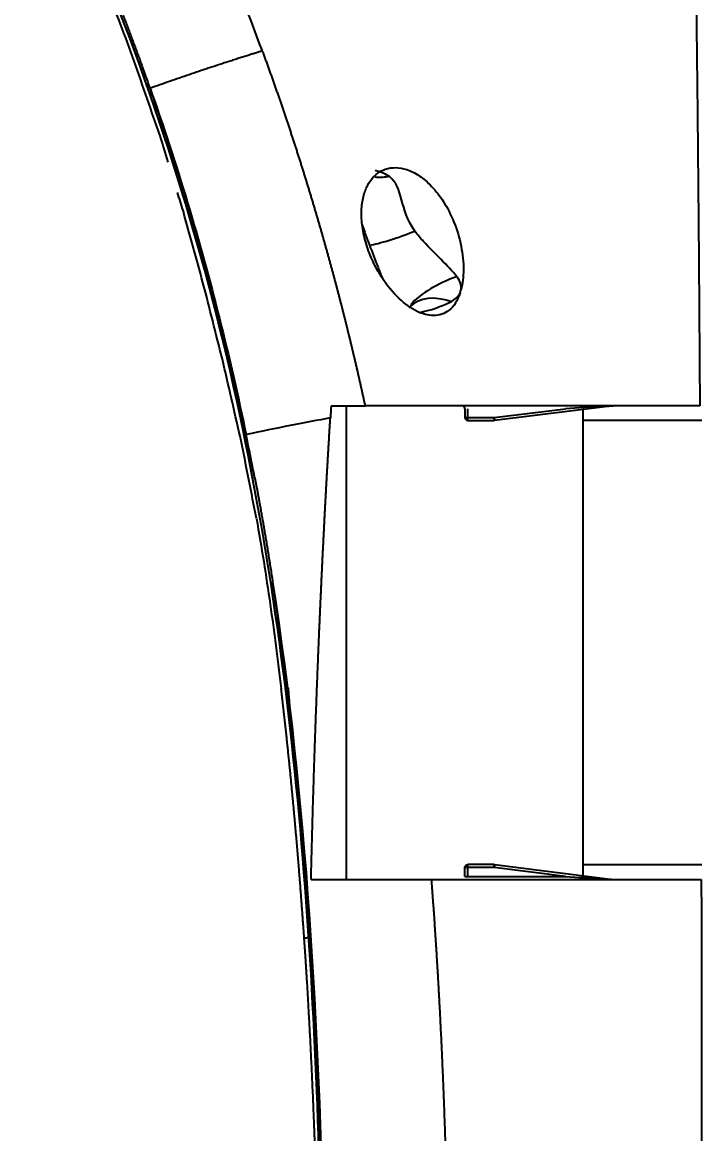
# Model space of a CAD drawing. Header units: millimetres. Extents: x 0 to 2520, y 0 to 1796.
# Drawn here: x 1491.05 to 1514, y 1151.67 to 1189.22 of the extents above; entities that cross this region are included whole.
import ezdxf

# ---------------------------------------------------------------- set-up
doc = ezdxf.new("R2010")
doc.units = ezdxf.units.MM
doc.header["$LTSCALE"] = 50
doc.styles.add('style1', font='gbeitc.shx')
doc.styles.add('유형1', font='gbeitc.shx', dxfattribs={"height": 8})
doc.dimstyles.new('ISO-25', dxfattribs={"dimtxt": 2.5, "dimasz": 3, "dimexe": 1.25, "dimexo": 0.5, "dimgap": 1, "dimtad": 3, "dimtoh": 1, "dimdsep": 46, "dimtxsty": '유형1', "dimcen": 2.5, "dimclrd": 5, "dimclre": 5, "dimclrt": 5, "dimadec": 0, "dimazin": 0, "dimtfac": 1, "dimtmove": 0, "dimatfit": 3, "dimfxl": 1, "dimarcsym": 0})

# ---------------------------------------------------------------- blocks, each defined once
blk = doc.blocks.new('*D2')
at = {"color": 2, "linetype": 'Continuous', "lineweight": -2}
for p, q in [((1513.498, 1267.563), (1569.662, 1267.563)), ((1567.162, 1255.563), (1567.162, 772.326)), ((1506.616, 760.326), (1569.662, 760.326))]:
    blk.add_line(p, q, dxfattribs=at)
at = {"color": 2, "linetype": 'Continuous'}
for points in [[(1565.162, 1255.563), (1569.162, 1255.563), (1567.162, 1267.563)], [(1565.162, 772.326), (1569.162, 772.326), (1567.162, 760.326)]]:
    blk.add_solid(points, dxfattribs=at)
at = {"layer": 'Defpoints', "color": 0, "linetype": 'Continuous'}
for p in [(1511.498, 1267.563), (1504.616, 760.326), (1567.162, 760.326)]:
    blk.add_point(p, dxfattribs=at)
at = {"color": 2, "linetype": 'Continuous', "insert": (1558.162, 1013.944), "char_height": 16, "attachment_point": 5, "rotation": 90, "style": 'style1'}
blk.add_mtext('507.24', dxfattribs=at)

msp = doc.modelspace()

# ---------------------------------------------------------------- linework, layer by layer
at = {"color": 7, "linetype": 'Continuous'}
for p, q in [((1510.991, 1176.263), (1507.004, 1175.764)), ((1510.994, 1176.263), (1511.001, 1176.264)), ((1505.998, 1176.164), (1505.998, 1175.864)), ((1505.998, 1175.864), (1506.098, 1175.864)), ((1506.098, 1175.864), (1506.098, 1176.164)), ((1506.098, 1175.864), (1506.991, 1175.864)), ((1506.991, 1175.864), (1509.391, 1176.164)), ((1506.991, 1175.864), (1507.004, 1175.764)), ((1506.991, 1175.764), (1506.991, 1175.864)), ((1509.998, 1160.389), (1509.998, 1176.139)), ((1506.098, 1175.764), (1506.991, 1175.764)), ((1513.998, 1175.764), (1509.998, 1175.764)), ((1505.998, 1160.364), (1505.998, 1160.664)), ((1506.991, 1160.764), (1506.098, 1160.764)), ((1506.098, 1160.364), (1506.098, 1160.664)), ((1506.991, 1160.664), (1506.991, 1160.764)), ((1509.391, 1160.364), (1506.991, 1160.664)), ((1507.004, 1160.763), (1510.991, 1160.264)), ((1509.998, 1160.764), (1513.998, 1160.764)), ((1506.098, 1160.364), (1509.391, 1160.364))]:
    msp.add_line(p, q, dxfattribs=at)
msp.add_arc((1505.898, 1176.164), 0.1, 0, 68.4072, dxfattribs=at)
at = {"color": 7, "linetype": 'Continuous', "extrusion": (0, 0, -1)}
for centre, start, end in [((-1506.991, 1175.864), 262.875, 270), ((-1506.098, 1160.664), 0, 90), ((-1506.991, 1160.664), 90, 97.125)]:
    msp.add_arc(centre, 0.1, start, end, dxfattribs=at)
at = {"color": 7, "linetype": 'Continuous', "extrusion": (0, -6.29394e-16, -1)}
msp.add_arc((-1532.998, 1168.504), 33, 353.9275, 356.9369, dxfattribs=at)
at = {"color": 7, "linetype": 'Continuous'}
for centre, major_axis, ratio, start_param, end_param in [((1505.731, 1179.668), (-1.842, -0.779), 0.445481, 4.526281, 5.519941), ((1505.521, 1178.156), (1.37, -1.457), 0.68912, 2.203215, 3.142877), ((1498.745, 1175.171), (4.838, 0.999), 0.029334, 0.970034, 1.592134), ((1506.098, 1175.864), (-0.1, 0), 1, 0, 1.570796)]:
    msp.add_ellipse(centre, major_axis=major_axis, ratio=ratio, start_param=start_param, end_param=end_param, dxfattribs=at)
for points, weights, knots in [([(1512.933, 1234.546), (1513.034, 1230.12), (1513.19, 1223.24), (1513.372, 1214.882), (1513.473, 1209.953), (1513.621, 1202.491), (1513.77, 1193.7), (1513.881, 1183.675), (1513.917, 1178.692), (1513.931, 1176.264)], [0.999999011128, 0.999999107385, 0.999999255816, 0.999999425613, 0.999999520169, 0.999999656506, 0.999999793143, 0.999999894599, 0.999999927243, 0.999999939758], [0, 0, 0, 0, 0.246999, 0.373499, 0.436749, 0.5, 0.753001, 0.879501, 1, 1, 1, 1]), ([(1513.982, 1160.264), (1513.994, 1151.921), (1513.995, 1139.361), (1513.997, 1122.685), (1513.997, 1114.344), (1513.997, 1110.224)], [0.99999985737, 0.999999958427, 0.999999978029, 0.999999995624, 0.999999996666, 0.999999997402], [0, 0, 0, 0, 0.499806, 0.752904, 1, 1, 1, 1])]:
    msp.add_rational_spline(points, weights, degree=3, knots=knots, dxfattribs=at)
for points, degree, knots in [([(1466.818, 1230.744), (1474.317, 1223.229), (1480.806, 1214.997), (1488.934, 1201.515), (1491.373, 1196.774), (1495.443, 1186.987), (1497.033, 1182.003), (1500.462, 1166.782), (1501.011, 1156.262), (1501.287, 1140.446), (1501.292, 1135.173), (1501.33, 1127.263), (1501.343, 1124.627), (1501.362, 1120.672), (1501.367, 1119.353), (1501.376, 1117.376), (1501.378, 1116.717), (1501.384, 1115.398), (1501.318, 1114.733), (1501.439, 1114.085)], 3, [0, 0, 0, 0, 0.25, 0.25, 0.375, 0.375, 0.5, 0.5, 0.75, 0.75, 0.875, 0.875, 0.9375, 0.9375, 0.96875, 0.96875, 0.984375, 0.984375, 1, 1, 1, 1]), ([(1499.149, 1188.273), (1498.664, 1189.596), (1497.504, 1192.55), (1496.214, 1195.421), (1495.457, 1197.001)], 3, [0, 0, 0, 0, 0.441734, 1, 1, 1, 1]), ([(1495.204, 1187.459), (1495.187, 1187.507), (1495.152, 1187.604), (1495.099, 1187.751), (1495.045, 1187.902), (1494.989, 1188.055), (1494.932, 1188.211), (1494.873, 1188.371), (1494.813, 1188.534), (1494.751, 1188.7), (1494.688, 1188.868), (1494.623, 1189.04), (1494.557, 1189.215), (1494.489, 1189.393), (1494.42, 1189.574), (1494.349, 1189.758), (1494.276, 1189.945), (1494.202, 1190.135), (1494.126, 1190.328), (1494.048, 1190.524), (1493.969, 1190.724), (1493.888, 1190.926), (1493.805, 1191.131), (1493.72, 1191.338), (1493.634, 1191.549), (1493.547, 1191.762), (1493.457, 1191.977), (1493.397, 1192.121), (1493.367, 1192.193)], 3, [0, 0, 0, 0, 0.030127, 0.060925, 0.092393, 0.124532, 0.15734, 0.19082, 0.224969, 0.25979, 0.29528, 0.331441, 0.368273, 0.405775, 0.443948, 0.482791, 0.522306, 0.56249, 0.603346, 0.644872, 0.687069, 0.729937, 0.773473, 0.817653, 0.862439, 0.90779, 0.95366, 1, 1, 1, 1]), ([(1499.159, 1188.245), (1499.176, 1188.2), (1499.209, 1188.109), (1499.258, 1187.973), (1499.308, 1187.837), (1499.356, 1187.701), (1499.405, 1187.566), (1499.453, 1187.43), (1499.501, 1187.295), (1499.548, 1187.161), (1499.596, 1187.026), (1499.643, 1186.892), (1499.689, 1186.757), (1499.735, 1186.624), (1499.781, 1186.49), (1499.827, 1186.356), (1499.872, 1186.223), (1499.917, 1186.09), (1499.962, 1185.957), (1500.006, 1185.825), (1500.05, 1185.692), (1500.094, 1185.56), (1500.138, 1185.429), (1500.181, 1185.297), (1500.224, 1185.166), (1500.266, 1185.034), (1500.308, 1184.904), (1500.35, 1184.773), (1500.392, 1184.642), (1500.433, 1184.512), (1500.475, 1184.382), (1500.515, 1184.253), (1500.556, 1184.123), (1500.596, 1183.994), (1500.636, 1183.865), (1500.676, 1183.736), (1500.715, 1183.608), (1500.754, 1183.48), (1500.793, 1183.352), (1500.831, 1183.224), (1500.869, 1183.097), (1500.907, 1182.969), (1500.945, 1182.842), (1500.982, 1182.716), (1501.019, 1182.589), (1501.056, 1182.463), (1501.093, 1182.337), (1501.129, 1182.211), (1501.165, 1182.086), (1501.201, 1181.961), (1501.236, 1181.836), (1501.271, 1181.711), (1501.306, 1181.587), (1501.341, 1181.462), (1501.376, 1181.338), (1501.41, 1181.215), (1501.444, 1181.091), (1501.477, 1180.968), (1501.511, 1180.845), (1501.544, 1180.723), (1501.577, 1180.601), (1501.609, 1180.478), (1501.642, 1180.357), (1501.674, 1180.235), (1501.706, 1180.114), (1501.737, 1179.993), (1501.769, 1179.872), (1501.8, 1179.752), (1501.831, 1179.631), (1501.861, 1179.511), (1501.892, 1179.392), (1501.922, 1179.272), (1501.952, 1179.153), (1501.982, 1179.034), (1502.011, 1178.916), (1502.04, 1178.797), (1502.069, 1178.679), (1502.098, 1178.561), (1502.127, 1178.444), (1502.155, 1178.327), (1502.183, 1178.21), (1502.211, 1178.093), (1502.239, 1177.977), (1502.266, 1177.861), (1502.293, 1177.745), (1502.32, 1177.629), (1502.347, 1177.514), (1502.374, 1177.399), (1502.4, 1177.284), (1502.426, 1177.17), (1502.452, 1177.055), (1502.477, 1176.941), (1502.503, 1176.828), (1502.528, 1176.714), (1502.553, 1176.601), (1502.578, 1176.489), (1502.603, 1176.376), (1502.619, 1176.301), (1502.627, 1176.264)], 3, [0, 0, 0, 0, 0.011633, 0.02324, 0.034821, 0.046377, 0.057908, 0.069412, 0.080891, 0.092345, 0.103772, 0.115175, 0.126551, 0.137902, 0.149227, 0.160527, 0.171801, 0.18305, 0.194273, 0.20547, 0.216642, 0.227788, 0.238908, 0.250003, 0.261072, 0.272116, 0.283134, 0.294127, 0.305094, 0.316035, 0.326951, 0.337841, 0.348706, 0.359545, 0.370358, 0.381146, 0.391908, 0.402645, 0.413356, 0.424042, 0.434702, 0.445336, 0.455945, 0.466528, 0.477085, 0.487617, 0.498124, 0.508605, 0.51906, 0.52949, 0.539894, 0.550272, 0.560625, 0.570952, 0.581254, 0.59153, 0.60178, 0.612005, 0.622205, 0.632378, 0.642526, 0.652649, 0.662746, 0.672817, 0.682863, 0.692883, 0.702877, 0.712846, 0.722789, 0.732707, 0.742599, 0.752466, 0.762306, 0.772122, 0.781911, 0.791675, 0.801414, 0.811126, 0.820814, 0.830475, 0.840111, 0.849721, 0.859306, 0.868865, 0.878398, 0.887906, 0.897388, 0.906845, 0.916276, 0.925681, 0.93506, 0.944414, 0.953743, 0.963046, 0.972323, 0.981574, 0.9908, 1, 1, 1, 1]), ([(1495.371, 1186.987), (1495.822, 1185.705), (1497.086, 1181.83), (1498.07, 1177.918), (1498.613, 1175.291)], 3, [0, 0, 0, 0, 0.333333, 1, 1, 1, 1]), ([(1497.3, 1180.647), (1497.142, 1181.242), (1496.898, 1182.133), (1496.649, 1182.996), (1496.523, 1183.421), (1496.482, 1183.561), (1496.398, 1183.84), (1496.356, 1183.978), (1496.314, 1184.115)], 3, [0, 0, 0, 0, 0.5, 0.75, 0.75, 0.875, 0.875, 1, 1, 1, 1]), ([(1504.941, 1179.307), (1504.851, 1179.314), (1504.67, 1179.328), (1504.28, 1179.48), (1503.76, 1179.849), (1503.247, 1180.472), (1502.885, 1181.129), (1502.661, 1181.701), (1502.524, 1182.299), (1502.492, 1182.86), (1502.558, 1183.334), (1502.739, 1183.824), (1503.028, 1184.133), (1503.365, 1184.286), (1503.549, 1184.3), (1503.642, 1184.307)], 3, [0, 0, 0, 0, 0.057734, 0.116307, 0.238016, 0.368685, 0.438275, 0.509431, 0.579857, 0.646698, 0.709484, 0.769238, 0.884457, 0.941342, 1, 1, 1, 1]), ([(1503.642, 1184.307), (1503.775, 1184.293), (1504.044, 1184.266), (1504.465, 1184.047), (1504.888, 1183.689), (1505.294, 1183.166), (1505.649, 1182.477), (1505.897, 1181.664), (1505.965, 1180.979), (1505.938, 1180.497), (1505.894, 1180.294), (1505.872, 1180.192)], 3, [0, 0, 0, 0, 0.113251, 0.229628, 0.350307, 0.476386, 0.608398, 0.744072, 0.875993, 0.937763, 1, 1, 1, 1]), ([(1502.779, 1181.682), (1502.875, 1181.426), (1502.972, 1181.177), (1503.117, 1180.812), (1503.165, 1180.692), (1503.216, 1180.565), (1503.219, 1180.558), (1503.222, 1180.551)], 3, [0, 0, 0, 0, 0.653114, 0.653114, 0.979672, 0.979672, 1, 1, 1, 1]), ([(1505.837, 1180.073), (1505.789, 1179.953), (1505.69, 1179.708), (1505.473, 1179.477), (1505.223, 1179.332), (1505.036, 1179.315), (1504.941, 1179.307)], 3, [0, 0, 0, 0, 0.249331, 0.507126, 0.749433, 1, 1, 1, 1]), ([(1497.914, 1178.238), (1497.917, 1178.228), (1497.924, 1178.198), (1497.936, 1178.149), (1497.951, 1178.089), (1497.965, 1178.031), (1497.978, 1177.975), (1497.991, 1177.922), (1498.004, 1177.87), (1498.016, 1177.82), (1498.027, 1177.772), (1498.035, 1177.741), (1498.039, 1177.725)], 3, [0, 0, 0, 0, 0.054323, 0.174899, 0.291563, 0.404329, 0.513215, 0.618235, 0.719407, 0.816748, 0.910273, 1, 1, 1, 1]), ([(1498.905, 1173.819), (1498.897, 1173.861), (1498.88, 1173.944), (1498.855, 1174.069), (1498.83, 1174.194), (1498.804, 1174.319), (1498.779, 1174.444), (1498.752, 1174.569), (1498.726, 1174.695), (1498.699, 1174.822), (1498.672, 1174.949), (1498.645, 1175.077), (1498.617, 1175.206), (1498.589, 1175.336), (1498.56, 1175.467), (1498.531, 1175.598), (1498.502, 1175.73), (1498.472, 1175.863), (1498.442, 1175.997), (1498.412, 1176.131), (1498.381, 1176.265), (1498.35, 1176.4), (1498.319, 1176.536), (1498.288, 1176.671), (1498.256, 1176.807), (1498.224, 1176.943), (1498.192, 1177.079), (1498.171, 1177.17), (1498.16, 1177.215)], 3, [0, 0, 0, 0, 0.036587, 0.073164, 0.109765, 0.146424, 0.183175, 0.22005, 0.257079, 0.294291, 0.331715, 0.369378, 0.407307, 0.44552, 0.484008, 0.522749, 0.561721, 0.600903, 0.640274, 0.679815, 0.719506, 0.759328, 0.799262, 0.83929, 0.879395, 0.919559, 0.959767, 1, 1, 1, 1]), ([(1501.481, 1176.264), (1501.564, 1176.264), (1501.639, 1176.264), (1501.793, 1176.264), (1501.865, 1176.264), (1501.969, 1176.264), (1501.998, 1176.264), (1501.998, 1176.264)], 3, [0, 0, 0, 0, 0.257644, 0.257644, 0.609225, 0.609225, 1, 1, 1, 1]), ([(1501.481, 1176.264), (1501.491, 1176.264), (1501.511, 1176.264), (1501.541, 1176.264), (1501.57, 1176.264), (1501.599, 1176.264), (1501.628, 1176.264), (1501.657, 1176.264), (1501.686, 1176.264), (1501.714, 1176.264), (1501.742, 1176.264), (1501.77, 1176.264), (1501.798, 1176.264), (1501.825, 1176.264), (1501.853, 1176.264), (1501.88, 1176.264), (1501.907, 1176.264), (1501.933, 1176.264), (1501.96, 1176.264), (1501.986, 1176.264), (1502.012, 1176.264), (1502.038, 1176.264), (1502.063, 1176.264), (1502.088, 1176.264), (1502.114, 1176.264), (1502.138, 1176.264), (1502.163, 1176.264), (1502.187, 1176.264), (1502.212, 1176.264), (1502.236, 1176.264), (1502.259, 1176.264), (1502.283, 1176.264), (1502.306, 1176.264), (1502.329, 1176.264), (1502.352, 1176.264), (1502.374, 1176.264), (1502.397, 1176.264), (1502.419, 1176.264), (1502.441, 1176.264), (1502.462, 1176.264), (1502.484, 1176.264), (1502.505, 1176.264), (1502.526, 1176.264), (1502.546, 1176.264), (1502.567, 1176.264), (1502.587, 1176.264), (1502.607, 1176.264), (1502.62, 1176.264), (1502.627, 1176.264)], 3, [0, 0, 0, 0, 0.022669, 0.045304, 0.067903, 0.090468, 0.112996, 0.135488, 0.157943, 0.18036, 0.202739, 0.22508, 0.247382, 0.269644, 0.291867, 0.314049, 0.33619, 0.35829, 0.380348, 0.402364, 0.424337, 0.446267, 0.468153, 0.489996, 0.511794, 0.533547, 0.555255, 0.576917, 0.598533, 0.620103, 0.641625, 0.663101, 0.684529, 0.705909, 0.727241, 0.748524, 0.769758, 0.790942, 0.812077, 0.833162, 0.854196, 0.87518, 0.896113, 0.916994, 0.937824, 0.958601, 0.979327, 1, 1, 1, 1]), ([(1501.998, 1160.264), (1501.998, 1162.938), (1501.998, 1165.612), (1501.998, 1170.957), (1501.998, 1173.626), (1501.998, 1176.264)], 3, [0, 0, 0, 0, 0.5, 0.5, 1, 1, 1, 1]), ([(1510.656, 1176.242), (1510.664, 1176.243), (1510.679, 1176.243), (1510.7, 1176.245), (1510.722, 1176.246), (1510.742, 1176.247), (1510.761, 1176.249), (1510.78, 1176.25), (1510.798, 1176.251), (1510.815, 1176.252), (1510.831, 1176.253), (1510.847, 1176.254), (1510.862, 1176.255), (1510.876, 1176.256), (1510.889, 1176.257), (1510.901, 1176.257), (1510.913, 1176.258), (1510.923, 1176.259), (1510.933, 1176.259), (1510.943, 1176.26), (1510.951, 1176.26), (1510.959, 1176.261), (1510.965, 1176.261), (1510.971, 1176.262), (1510.977, 1176.262), (1510.981, 1176.262), (1510.985, 1176.262), (1510.988, 1176.263), (1510.99, 1176.263), (1510.991, 1176.263), (1510.991, 1176.263), (1510.991, 1176.263)], 3, [0, 0, 0, 0, 0.065854, 0.129424, 0.190712, 0.249718, 0.306444, 0.36089, 0.413058, 0.462949, 0.510565, 0.555909, 0.598982, 0.639786, 0.678326, 0.714605, 0.748627, 0.780398, 0.809925, 0.837216, 0.86228, 0.885133, 0.905792, 0.924282, 0.940636, 0.954905, 0.967162, 0.977527, 0.986197, 0.993505, 1, 1, 1, 1]), ([(1501.058, 1168.044), (1501.06, 1168.096), (1501.064, 1168.201), (1501.071, 1168.357), (1501.077, 1168.512), (1501.084, 1168.666), (1501.09, 1168.82), (1501.097, 1168.973), (1501.104, 1169.125), (1501.11, 1169.276), (1501.117, 1169.427), (1501.124, 1169.576), (1501.13, 1169.725), (1501.137, 1169.874), (1501.144, 1170.021), (1501.151, 1170.168), (1501.157, 1170.314), (1501.164, 1170.459), (1501.171, 1170.603), (1501.178, 1170.747), (1501.185, 1170.89), (1501.191, 1171.032), (1501.198, 1171.173), (1501.205, 1171.314), (1501.212, 1171.453), (1501.219, 1171.592), (1501.226, 1171.73), (1501.233, 1171.868), (1501.24, 1172.005), (1501.247, 1172.14), (1501.254, 1172.275), (1501.26, 1172.41), (1501.267, 1172.543), (1501.274, 1172.676), (1501.281, 1172.808), (1501.288, 1172.939), (1501.295, 1173.07), (1501.302, 1173.199), (1501.309, 1173.328), (1501.316, 1173.456), (1501.323, 1173.584), (1501.33, 1173.71), (1501.337, 1173.836), (1501.344, 1173.961), (1501.351, 1174.085), (1501.358, 1174.208), (1501.366, 1174.331), (1501.373, 1174.453), (1501.38, 1174.574), (1501.387, 1174.694), (1501.393, 1174.813), (1501.4, 1174.932), (1501.407, 1175.05), (1501.414, 1175.167), (1501.421, 1175.283), (1501.428, 1175.398), (1501.435, 1175.513), (1501.442, 1175.627), (1501.449, 1175.74), (1501.454, 1175.815), (1501.456, 1175.852)], 3, [0, 0, 0, 0, 0.019943, 0.039791, 0.059542, 0.079197, 0.098757, 0.11822, 0.137588, 0.156861, 0.176037, 0.195118, 0.214104, 0.232995, 0.25179, 0.27049, 0.289096, 0.307606, 0.326021, 0.344341, 0.362567, 0.380697, 0.398734, 0.416675, 0.434522, 0.452275, 0.469933, 0.487496, 0.504966, 0.522341, 0.539622, 0.556809, 0.573902, 0.590901, 0.607806, 0.624617, 0.641334, 0.657957, 0.674486, 0.690922, 0.707264, 0.723512, 0.739666, 0.755727, 0.771695, 0.787569, 0.803349, 0.819036, 0.83463, 0.85013, 0.865536, 0.88085, 0.89607, 0.911197, 0.92623, 0.941171, 0.956018, 0.970772, 0.985432, 1, 1, 1, 1]), ([(1498.905, 1173.819), (1498.912, 1173.782), (1498.927, 1173.706), (1498.95, 1173.589), (1498.974, 1173.464), (1498.998, 1173.333), (1499.024, 1173.195), (1499.051, 1173.05), (1499.079, 1172.899), (1499.107, 1172.741), (1499.137, 1172.576), (1499.167, 1172.404), (1499.198, 1172.226), (1499.23, 1172.041), (1499.262, 1171.849), (1499.296, 1171.65), (1499.33, 1171.445), (1499.364, 1171.232), (1499.399, 1171.013), (1499.435, 1170.788), (1499.471, 1170.555), (1499.495, 1170.397), (1499.507, 1170.318)], 3, [0, 0, 0, 0, 0.031821, 0.065556, 0.101206, 0.138769, 0.178247, 0.219638, 0.262943, 0.308161, 0.355293, 0.404338, 0.455295, 0.508166, 0.56295, 0.619647, 0.678256, 0.738779, 0.801214, 0.865563, 0.931825, 1, 1, 1, 1]), ([(1499.998, 1166.665), (1499.922, 1167.308), (1499.842, 1167.938), (1499.678, 1169.16), (1499.593, 1169.752), (1499.507, 1170.318)], 3, [0, 0, 0, 0, 0.5, 0.5, 1, 1, 1, 1]), ([(1500.803, 1160.264), (1500.806, 1160.36), (1500.81, 1160.551), (1500.818, 1160.838), (1500.825, 1161.123), (1500.833, 1161.406), (1500.84, 1161.688), (1500.848, 1161.969), (1500.856, 1162.249), (1500.864, 1162.527), (1500.872, 1162.803), (1500.88, 1163.078), (1500.889, 1163.352), (1500.897, 1163.624), (1500.906, 1163.895), (1500.914, 1164.165), (1500.923, 1164.433), (1500.932, 1164.7), (1500.941, 1164.965), (1500.95, 1165.229), (1500.96, 1165.492), (1500.969, 1165.753), (1500.978, 1166.013), (1500.988, 1166.272), (1500.998, 1166.529), (1501.007, 1166.785), (1501.017, 1167.039), (1501.027, 1167.292), (1501.037, 1167.544), (1501.047, 1167.795), (1501.054, 1167.961), (1501.058, 1168.044)], 3, [0, 0, 0, 0, 0.036974, 0.073765, 0.110373, 0.1468, 0.183045, 0.219109, 0.254993, 0.290698, 0.326223, 0.361569, 0.396738, 0.431729, 0.466544, 0.501182, 0.535644, 0.569932, 0.604045, 0.637984, 0.67175, 0.705343, 0.738764, 0.772013, 0.805091, 0.837999, 0.870737, 0.903305, 0.935705, 0.967936, 1, 1, 1, 1]), ([(1500.573, 1158.292), (1500.569, 1158.347), (1500.562, 1158.456), (1500.55, 1158.621), (1500.538, 1158.787), (1500.526, 1158.954), (1500.514, 1159.121), (1500.501, 1159.29), (1500.488, 1159.459), (1500.476, 1159.629), (1500.462, 1159.8), (1500.449, 1159.972), (1500.436, 1160.144), (1500.422, 1160.317), (1500.408, 1160.491), (1500.394, 1160.666), (1500.379, 1160.842), (1500.365, 1161.019), (1500.35, 1161.196), (1500.335, 1161.375), (1500.319, 1161.554), (1500.304, 1161.734), (1500.288, 1161.914), (1500.272, 1162.096), (1500.255, 1162.278), (1500.239, 1162.461), (1500.222, 1162.645), (1500.205, 1162.83), (1500.187, 1163.016), (1500.169, 1163.202), (1500.151, 1163.39), (1500.133, 1163.578), (1500.114, 1163.767), (1500.096, 1163.957), (1500.076, 1164.147), (1500.057, 1164.339), (1500.037, 1164.531), (1500.017, 1164.724), (1499.996, 1164.918), (1499.976, 1165.112), (1499.954, 1165.308), (1499.933, 1165.504), (1499.911, 1165.701), (1499.889, 1165.899), (1499.867, 1166.098), (1499.844, 1166.297), (1499.82, 1166.498), (1499.805, 1166.632), (1499.797, 1166.699)], 3, [0, 0, 0, 0, 0.019496, 0.039092, 0.058787, 0.078581, 0.098476, 0.11847, 0.138563, 0.158756, 0.179048, 0.199441, 0.219932, 0.240524, 0.261214, 0.282005, 0.302895, 0.323885, 0.344974, 0.366163, 0.387452, 0.40884, 0.430328, 0.451916, 0.473604, 0.495391, 0.517278, 0.539265, 0.561352, 0.583538, 0.605824, 0.628211, 0.650697, 0.673283, 0.695969, 0.718755, 0.741641, 0.764627, 0.787713, 0.810899, 0.834186, 0.857573, 0.88106, 0.904647, 0.928334, 0.952123, 0.976011, 1, 1, 1, 1]), ([(1500.401, 1162.819), (1500.401, 1162.819), (1500.401, 1162.819), (1500.401, 1162.82), (1500.401, 1162.822), (1500.401, 1162.825), (1500.4, 1162.829), (1500.4, 1162.833), (1500.399, 1162.843), (1500.397, 1162.862), (1500.394, 1162.898), (1500.39, 1162.943), (1500.386, 1162.981), (1500.384, 1163.005), (1500.383, 1163.014), (1500.382, 1163.022), (1500.381, 1163.031), (1500.381, 1163.039), (1500.38, 1163.048), (1500.379, 1163.057), (1500.378, 1163.065), (1500.377, 1163.074), (1500.376, 1163.083), (1500.376, 1163.092), (1500.375, 1163.101), (1500.374, 1163.11), (1500.373, 1163.116), (1500.373, 1163.119)], 3, [0, 0, 0, 0, 0.032301, 0.064478, 0.096617, 0.128803, 0.161123, 0.19366, 0.226499, 0.350676, 0.474522, 0.603392, 0.732356, 0.75166, 0.770867, 0.789994, 0.809057, 0.828075, 0.847063, 0.866039, 0.885022, 0.904027, 0.923073, 0.942176, 0.961354, 0.980623, 1, 1, 1, 1]), ([(1500.771, 1158.264), (1500.747, 1158.607), (1500.722, 1158.954), (1500.67, 1159.656), (1500.642, 1160.011), (1500.613, 1160.369)], 3, [0, 0, 0, 0, 0.5, 0.5, 1, 1, 1, 1]), ([(1503.1, 1160.264), (1503.63, 1160.264), (1504.075, 1160.264), (1504.524, 1160.264), (1504.863, 1160.264)], 2, [0, 0, 0, 0.5, 0.5, 1, 1, 1]), ([(1504.863, 1160.264), (1504.868, 1160.195), (1504.879, 1160.056), (1504.895, 1159.848), (1504.91, 1159.638), (1504.926, 1159.427), (1504.941, 1159.214), (1504.956, 1158.999), (1504.971, 1158.783), (1504.985, 1158.565), (1505, 1158.346), (1505.014, 1158.125), (1505.028, 1157.903), (1505.042, 1157.679), (1505.056, 1157.453), (1505.07, 1157.226), (1505.083, 1156.997), (1505.096, 1156.767), (1505.11, 1156.535), (1505.122, 1156.302), (1505.135, 1156.067), (1505.148, 1155.83), (1505.16, 1155.592), (1505.172, 1155.353), (1505.184, 1155.111), (1505.195, 1154.868), (1505.207, 1154.624), (1505.223, 1154.27), (1505.243, 1153.808), (1505.267, 1153.237), (1505.289, 1152.666), (1505.31, 1152.095), (1505.329, 1151.524), (1505.347, 1150.954), (1505.364, 1150.383), (1505.38, 1149.812), (1505.394, 1149.241), (1505.408, 1148.67), (1505.416, 1148.289), (1505.42, 1148.099)], 3, [0, 0, 0, 0, 0.017022, 0.034173, 0.051451, 0.068857, 0.086391, 0.104053, 0.121843, 0.13976, 0.157805, 0.175978, 0.194279, 0.212707, 0.231263, 0.249947, 0.268759, 0.287699, 0.306766, 0.325961, 0.345285, 0.364736, 0.384314, 0.404021, 0.423856, 0.443818, 0.463908, 0.484127, 0.531036, 0.577943, 0.624848, 0.671751, 0.718651, 0.765549, 0.812445, 0.859338, 0.906228, 0.953115, 1, 1, 1, 1]), ([(1504.863, 1160.264), (1506.933, 1160.264), (1508.545, 1160.264), (1510.112, 1160.264), (1511.252, 1160.264), (1512.341, 1160.264), (1513.029, 1160.264), (1513.676, 1160.264), (1513.982, 1160.264)], 2, [0, 0, 0, 0.25, 0.25, 0.5, 0.5, 0.75, 0.75, 1, 1, 1]), ([(1510.656, 1160.285), (1510.664, 1160.285), (1510.679, 1160.284), (1510.7, 1160.282), (1510.722, 1160.281), (1510.742, 1160.28), (1510.761, 1160.279), (1510.78, 1160.278), (1510.798, 1160.276), (1510.815, 1160.275), (1510.831, 1160.274), (1510.847, 1160.273), (1510.862, 1160.273), (1510.876, 1160.272), (1510.889, 1160.271), (1510.901, 1160.27), (1510.913, 1160.269), (1510.923, 1160.269), (1510.933, 1160.268), (1510.943, 1160.268), (1510.951, 1160.267), (1510.959, 1160.267), (1510.965, 1160.266), (1510.971, 1160.266), (1510.977, 1160.265), (1510.981, 1160.265), (1510.985, 1160.265), (1510.988, 1160.265), (1510.99, 1160.265), (1510.991, 1160.264), (1510.991, 1160.264), (1510.991, 1160.264)], 3, [0, 0, 0, 0, 0.065854, 0.129424, 0.190712, 0.249718, 0.306444, 0.36089, 0.413058, 0.462949, 0.510565, 0.555909, 0.598982, 0.639786, 0.678326, 0.714605, 0.748627, 0.780398, 0.809925, 0.837216, 0.86228, 0.885133, 0.905792, 0.924282, 0.940636, 0.954905, 0.967162, 0.977527, 0.986197, 0.993505, 1, 1, 1, 1]), ([(1500.573, 1158.292), (1500.585, 1158.293), (1500.597, 1158.294), (1500.621, 1158.295), (1500.633, 1158.296), (1500.657, 1158.298), (1500.669, 1158.299), (1500.691, 1158.301), (1500.702, 1158.302), (1500.72, 1158.303), (1500.729, 1158.304), (1500.743, 1158.306), (1500.749, 1158.306), (1500.759, 1158.307), (1500.762, 1158.308), (1500.767, 1158.309), (1500.768, 1158.309), (1500.768, 1158.309)], 3, [0, 0, 0, 0, 0.125, 0.125, 0.25, 0.25, 0.375, 0.375, 0.5, 0.5, 0.625, 0.625, 0.75, 0.75, 0.875, 0.875, 1, 1, 1, 1]), ([(1500.874, 1152.873), (1500.869, 1152.995), (1500.858, 1153.238), (1500.842, 1153.597), (1500.826, 1153.947), (1500.809, 1154.288), (1500.793, 1154.619), (1500.776, 1154.942), (1500.76, 1155.255), (1500.743, 1155.558), (1500.727, 1155.853), (1500.711, 1156.138), (1500.695, 1156.414), (1500.679, 1156.681), (1500.663, 1156.938), (1500.647, 1157.186), (1500.632, 1157.425), (1500.617, 1157.655), (1500.602, 1157.876), (1500.588, 1158.087), (1500.578, 1158.225), (1500.573, 1158.292)], 3, [0, 0, 0, 0, 0.067953, 0.134204, 0.198753, 0.261599, 0.322743, 0.382185, 0.439925, 0.495963, 0.550298, 0.602931, 0.653861, 0.703089, 0.750614, 0.796436, 0.840556, 0.882972, 0.923685, 0.962694, 1, 1, 1, 1]), ([(1500.768, 1158.309), (1500.772, 1158.239), (1500.782, 1158.098), (1500.792, 1157.947), (1500.798, 1157.866), (1500.799, 1157.855)], 3, [0, 0, 0, 0, 0.463946, 0.929786, 1, 1, 1, 1]), ([(1501.238, 1147.722), (1501.235, 1147.822), (1501.23, 1148.021), (1501.223, 1148.319), (1501.215, 1148.615), (1501.207, 1148.908), (1501.198, 1149.2), (1501.19, 1149.489), (1501.181, 1149.777), (1501.173, 1150.062), (1501.163, 1150.345), (1501.154, 1150.627), (1501.145, 1150.906), (1501.135, 1151.183), (1501.125, 1151.458), (1501.115, 1151.731), (1501.105, 1152.002), (1501.094, 1152.271), (1501.083, 1152.538), (1501.072, 1152.803), (1501.061, 1153.067), (1501.05, 1153.328), (1501.038, 1153.589), (1501.026, 1153.847), (1501.014, 1154.104), (1501.001, 1154.36), (1500.989, 1154.614), (1500.976, 1154.866), (1500.963, 1155.118), (1500.949, 1155.367), (1500.936, 1155.616), (1500.922, 1155.863), (1500.908, 1156.108), (1500.893, 1156.353), (1500.879, 1156.596), (1500.864, 1156.838), (1500.849, 1157.078), (1500.834, 1157.318), (1500.818, 1157.556), (1500.803, 1157.793), (1500.787, 1158.029), (1500.776, 1158.185), (1500.771, 1158.264)], 3, [0, 0, 0, 0, 0.028428, 0.05666, 0.084695, 0.112533, 0.140175, 0.16762, 0.194868, 0.22192, 0.248774, 0.275433, 0.301894, 0.328159, 0.354228, 0.380104, 0.405794, 0.431302, 0.456636, 0.481799, 0.506797, 0.531636, 0.556318, 0.580849, 0.605232, 0.629472, 0.653572, 0.677535, 0.701364, 0.725062, 0.748632, 0.772076, 0.795397, 0.818596, 0.841675, 0.864637, 0.887482, 0.910212, 0.932828, 0.955331, 0.977721, 1, 1, 1, 1]), ([(1501.049, 1147.448), (1501.048, 1147.489), (1501.046, 1147.571), (1501.043, 1147.697), (1501.04, 1147.827), (1501.037, 1147.962), (1501.033, 1148.102), (1501.03, 1148.246), (1501.026, 1148.395), (1501.022, 1148.549), (1501.017, 1148.708), (1501.013, 1148.872), (1501.008, 1149.04), (1501.003, 1149.213), (1500.998, 1149.39), (1500.993, 1149.572), (1500.987, 1149.76), (1500.981, 1149.951), (1500.975, 1150.148), (1500.968, 1150.349), (1500.962, 1150.555), (1500.954, 1150.766), (1500.947, 1150.981), (1500.939, 1151.201), (1500.931, 1151.426), (1500.923, 1151.656), (1500.914, 1151.89), (1500.904, 1152.129), (1500.895, 1152.373), (1500.884, 1152.621), (1500.877, 1152.788), (1500.874, 1152.873)], 3, [0, 0, 0, 0, 0.022279, 0.045429, 0.069451, 0.094345, 0.12011, 0.146747, 0.174255, 0.202635, 0.231887, 0.26201, 0.293005, 0.324872, 0.35761, 0.39122, 0.425702, 0.461056, 0.497281, 0.534378, 0.572347, 0.611188, 0.650901, 0.691486, 0.732942, 0.775271, 0.818472, 0.862546, 0.907491, 0.953309, 1, 1, 1, 1])]:
    msp.add_open_spline(points, degree=degree, knots=knots, dxfattribs=at)
for points, degree in [([(1494.833, 1187.907), (1494.529, 1188.742), (1494.213, 1189.573), (1493.885, 1190.4)], 3), ([(1499.159, 1188.245), (1499.156, 1188.255), (1499.152, 1188.264), (1499.149, 1188.273)], 3), ([(1495.706, 1185.383), (1495.415, 1186.224), (1495.124, 1187.066), (1494.833, 1187.907)], 3), ([(1495.371, 1186.987), (1495.315, 1187.145), (1495.26, 1187.302), (1495.204, 1187.459)], 3), ([(1496.314, 1184.115), (1496.008, 1185.113), (1495.697, 1186.055), (1495.371, 1186.987)], 3), ([(1495.548, 1186.475), (1495.664, 1186.137), (1495.778, 1185.796), (1495.891, 1185.45)], 3), ([(1495.979, 1184.494), (1495.888, 1184.79), (1495.797, 1185.086), (1495.706, 1185.383)], 3), ([(1495.891, 1185.45), (1495.972, 1185.203), (1496.052, 1184.954), (1496.131, 1184.702)], 3), ([(1503.45, 1184.001), (1503.331, 1184.091), (1503.175, 1184.157), (1502.964, 1184.204)], 3), ([(1503.45, 1184.001), (1503.295, 1183.975), (1503.131, 1183.967), (1502.969, 1183.981)], 3), ([(1504.313, 1182.163), (1503.78, 1182.898), (1503.928, 1183.639), (1503.45, 1184.001)], 3), ([(1496.492, 1182.831), (1496.426, 1183.044), (1496.36, 1183.257), (1496.295, 1183.47)], 3), ([(1497.199, 1180.259), (1496.963, 1181.116), (1496.727, 1181.973), (1496.492, 1182.831)], 3), ([(1502.522, 1182.392), (1502.604, 1182.158), (1502.69, 1181.921), (1502.779, 1181.682)], 3), ([(1502.779, 1181.682), (1503.106, 1181.737), (1503.735, 1181.935), (1504.313, 1182.163)], 3), ([(1504.605, 1181.807), (1504.5, 1181.923), (1504.402, 1182.042), (1504.313, 1182.163)], 3), ([(1505.731, 1180.619), (1505.436, 1181.005), (1504.976, 1181.395), (1504.605, 1181.807)], 3), ([(1498.16, 1177.215), (1497.874, 1178.359), (1497.587, 1179.503), (1497.3, 1180.647)], 3), ([(1505.872, 1180.192), (1505.89, 1180.326), (1505.842, 1180.474), (1505.731, 1180.619)], 3), ([(1497.85, 1177.674), (1497.633, 1178.536), (1497.416, 1179.397), (1497.199, 1180.259)], 3), ([(1505.521, 1179.778), (1505.676, 1179.859), (1505.784, 1179.959), (1505.837, 1180.073)], 3), ([(1505.837, 1180.073), (1505.849, 1180.113), (1505.861, 1180.153), (1505.872, 1180.192)], 3), ([(1504.466, 1179.413), (1504.834, 1179.491), (1505.203, 1179.612), (1505.521, 1179.778)], 3), ([(1498.445, 1175.074), (1498.246, 1175.941), (1498.048, 1176.807), (1497.85, 1177.674)], 3), ([(1501.481, 1176.264), (1501.473, 1176.127), (1501.464, 1175.99), (1501.456, 1175.853)], 3), ([(1509.946, 1176.264), (1508.078, 1176.264), (1505.667, 1176.264), (1502.627, 1176.264)], 3), ([(1510.656, 1176.242), (1510.235, 1176.216), (1509.813, 1176.19), (1509.391, 1176.164)], 3), ([(1513.931, 1176.264), (1513.096, 1176.264), (1511.815, 1176.264), (1509.946, 1176.264)], 3), ([(1498.905, 1173.819), (1498.807, 1174.31), (1498.71, 1174.801), (1498.613, 1175.291)], 3), ([(1498.961, 1172.455), (1498.789, 1173.328), (1498.617, 1174.201), (1498.445, 1175.074)], 3), ([(1498.961, 1172.455), (1499.046, 1171.97), (1499.127, 1171.484), (1499.205, 1170.998)], 3), ([(1499.205, 1170.998), (1499.281, 1170.519), (1499.353, 1170.039), (1499.422, 1169.559)], 3), ([(1499.507, 1170.318), (1500.659, 1162.874), (1501.066, 1155.311), (1501.238, 1147.722)], 3), ([(1499.422, 1169.559), (1499.49, 1169.093), (1499.554, 1168.626), (1499.615, 1168.16)], 3), ([(1499.615, 1168.16), (1499.679, 1167.673), (1499.739, 1167.186), (1499.797, 1166.699)], 3), ([(1500.433, 1162.469), (1500.305, 1163.88), (1500.159, 1165.301), (1499.998, 1166.665)], 3), ([(1500.183, 1165.013), (1500.182, 1165.017), (1500.182, 1165.021), (1500.181, 1165.026)], 3), ([(1500.373, 1163.119), (1500.313, 1163.751), (1500.25, 1164.382), (1500.183, 1165.013)], 3), ([(1500.613, 1160.369), (1500.558, 1161.061), (1500.498, 1161.764), (1500.433, 1162.469)], 3), ([(1500.474, 1162.021), (1500.462, 1162.156), (1500.45, 1162.29), (1500.438, 1162.423)], 3), ([(1506.098, 1160.664), (1506.045, 1160.664), (1505.998, 1160.664), (1505.998, 1160.664)], 3), ([(1506.991, 1160.664), (1506.098, 1160.664)], 1), ([(1507.004, 1160.763), (1507.004, 1160.763), (1506.998, 1160.716), (1506.991, 1160.664)], 3), ([(1500.803, 1160.264), (1501.401, 1160.264), (1502.571, 1160.264), (1503.1, 1160.264)], 2), ([(1505.998, 1160.364), (1505.998, 1160.364), (1506.045, 1160.364), (1506.098, 1160.364)], 3), ([(1509.391, 1160.364), (1509.813, 1160.338), (1510.235, 1160.311), (1510.656, 1160.285)], 3)]:
    msp.add_open_spline(points, degree=degree, dxfattribs=at)
for points, weights, degree in [([(1499.159, 1188.245), (1497.706, 1187.81), (1495.371, 1186.987)], [1, 0.894016195779, 1], 2), ([(1506.098, 1175.764), (1506.098, 1175.764), (1506.098, 1175.805), (1506.098, 1175.864)], [0.992222594781, 0.800308655269, 0.802901123164, 0.999999998467], 3), ([(1506.098, 1160.664), (1506.098, 1160.722), (1506.098, 1160.764), (1506.098, 1160.764)], [0.99579315241, 0.796580639613, 0.789050179972, 0.973201773488], 3)]:
    msp.add_rational_spline(points, weights, degree=degree, dxfattribs=at)

# ---------------------------------------------------------------- dimensions: what is measured, and where the dimension line sits
dim = msp.add_linear_dim(base=(1567.162, 760.326), p1=(1511.498, 1267.563), p2=(1504.616, 760.326), angle=90, dimstyle='ISO-25', override={"dimtxt": 16, "dimasz": 12, "dimexe": 2.5, "dimexo": 2, "dimtoh": 0, "dimtxsty": 'style1', "dimcen": -1, "dimclrd": 2, "dimclre": 2, "dimclrt": 2}, dxfattribs=at)
dim.commit()
dim.dimension.update_dxf_attribs({"geometry": '*D2', "text_midpoint": (1558.162, 1013.944)})

doc.saveas('drawing.dxf')
